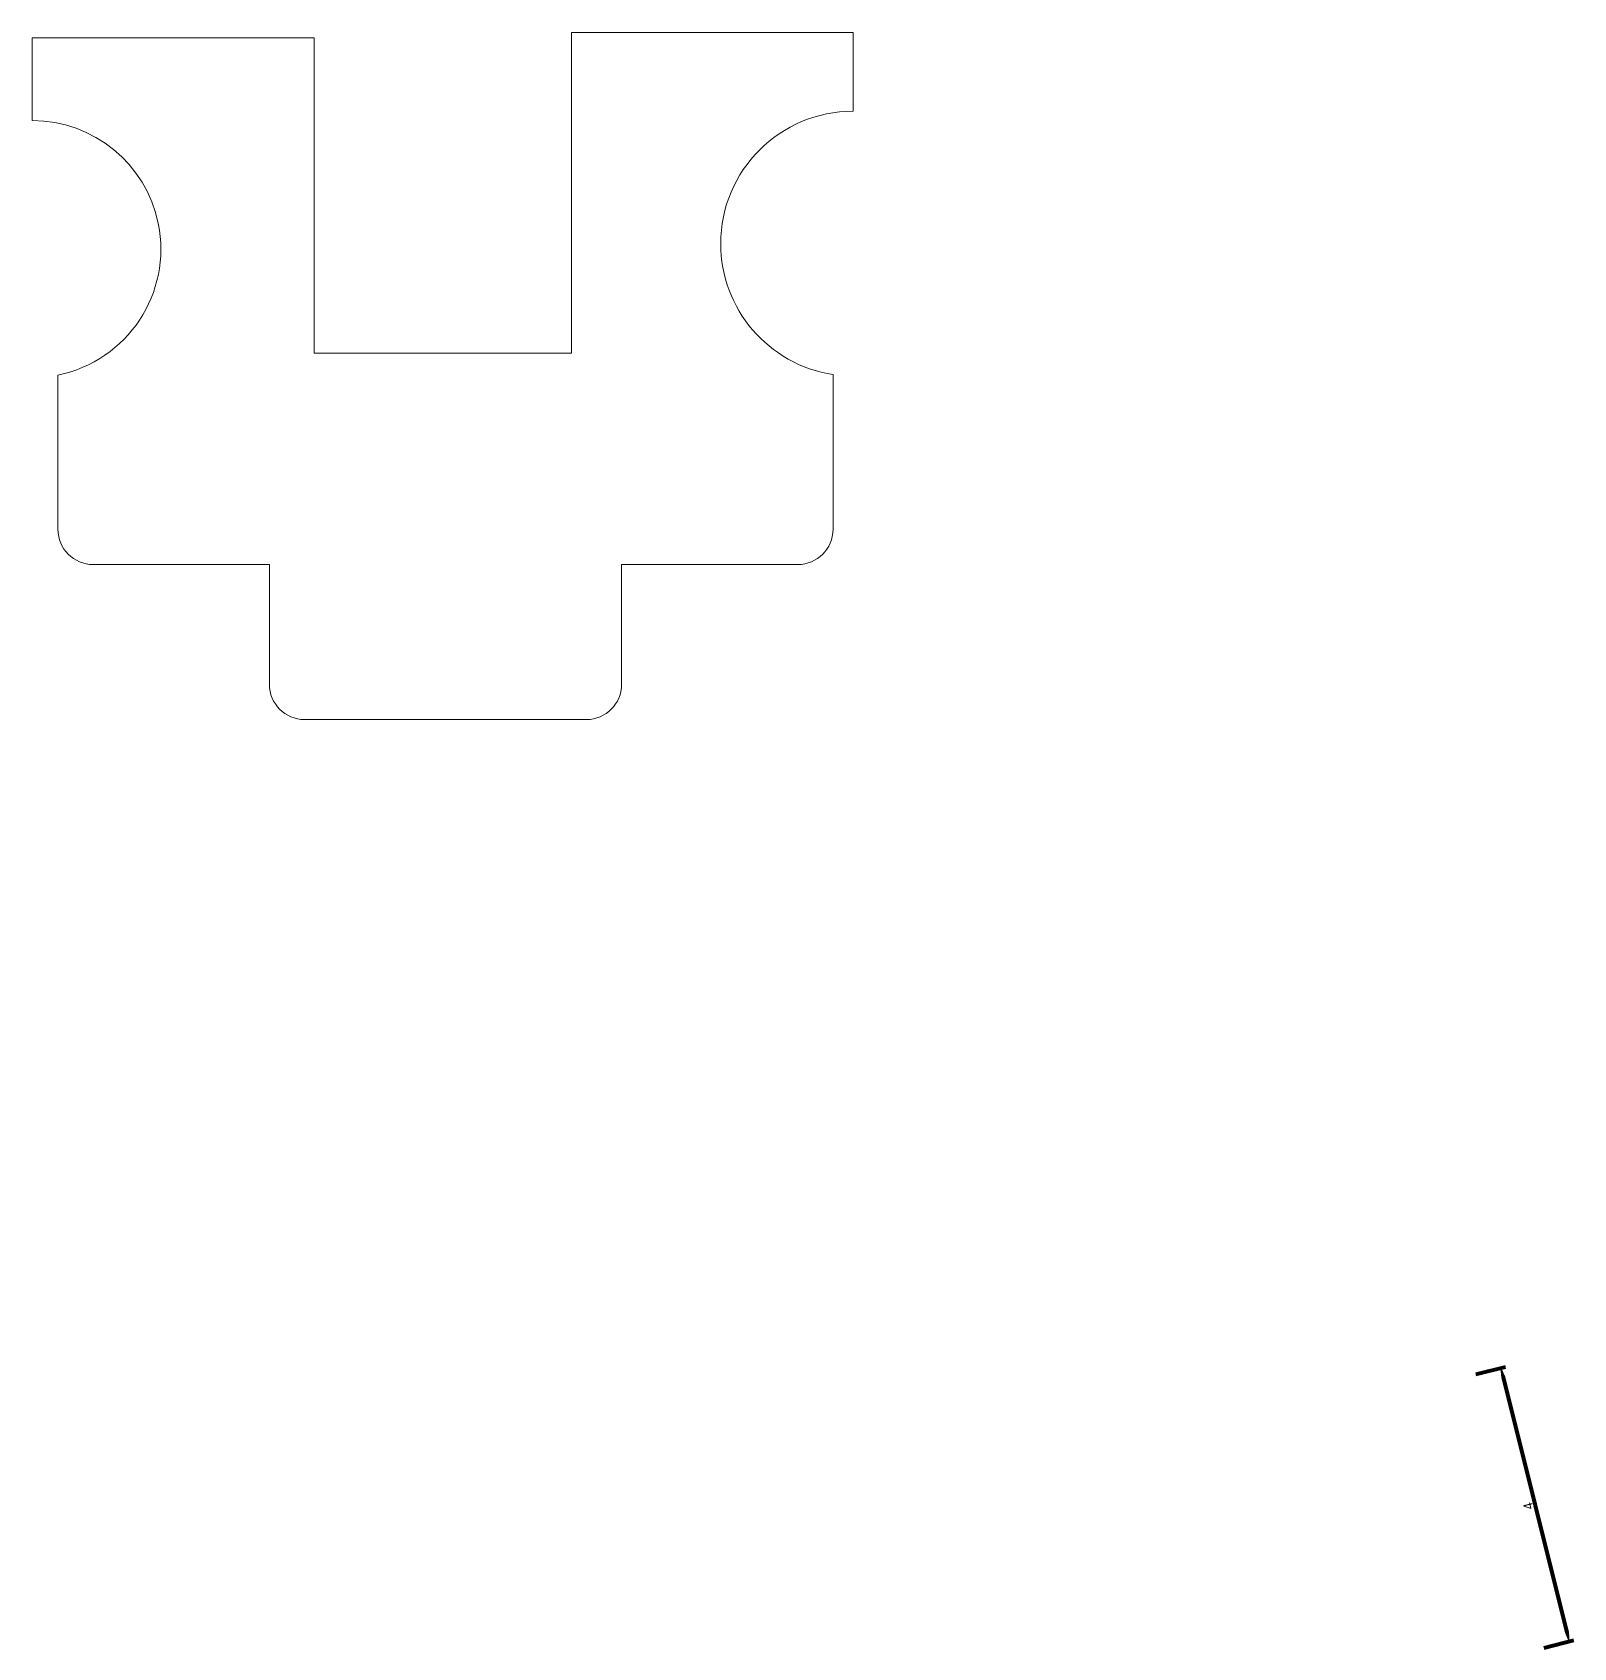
# Model space of a CAD drawing. Header units: millimetres. Extents: x 99.3 to 121.2, y 131.2 to 154.1.
import ezdxf

# ---------------------------------------------------------------- set-up
doc = ezdxf.new("R2010")
doc.units = ezdxf.units.MM
doc.header["$MEASUREMENT"] = 0
doc.layers.add('Dimensions', color=7, linetype='Continuous', lineweight=0)
doc.layers.add('Sketch plane 01', color=7, linetype='Continuous', lineweight=0)

# ---------------------------------------------------------------- blocks, each defined once
blk = doc.blocks.new('Block_0')
at = {"layer": 'Dimensions', "true_color": 0x00bfff, "transparency": 33554687}
h = blk.add_hatch(color=140, dxfattribs=at)
h.dxf.hatch_style = 2
h.paths.add_polyline_path([(120.201, 135.021), (120.158, 135.011), (120.147, 135.144)])
h = blk.add_hatch(color=140, dxfattribs=at)
h.dxf.hatch_style = 2
h.paths.add_polyline_path([(121.062, 131.386), (121.104, 131.397), (121.115, 131.263)])
at = {"layer": 'Dimensions', "color": 140, "lineweight": 70, "true_color": 0x00bfff}
for p, q in [((119.791, 135.056), (120.211, 135.16)), ((120.179, 135.016), (121.083, 131.391)), ((120.759, 131.174), (121.179, 131.279))]:
    blk.add_line(p, q, dxfattribs=at)
at = {"layer": 'Dimensions'}
for points in [[(120.201, 135.021), (120.158, 135.011), (120.147, 135.144), (120.147, 135.144)], [(121.062, 131.386), (121.104, 131.397), (121.115, 131.263), (121.115, 131.263)]]:
    blk.add_lwpolyline(points, close=True, dxfattribs=at)
at = {"layer": 'Dimensions', "insert": (120.61, 133.153), "char_height": 0.2, "attachment_point": 7, "rotation": 104.001}
blk.add_mtext('\\C18;\\c0;\\FMyriad Pro|b0|i0|c1;\\H0.132212;\\W1.000000;4', dxfattribs=at)

msp = doc.modelspace()

# ---------------------------------------------------------------- linework, layer by layer
at = {"layer": 'Sketch plane 01', "color": 18, "lineweight": 9, "true_color": 0x000000}
for p, q in [((106.953, 154.105), (106.953, 149.55)), ((110.953, 154.105), (106.953, 154.105)), ((110.953, 152.985), (110.953, 154.105)), ((99.303, 154.028), (103.303, 154.028)), ((99.303, 152.852), (99.303, 154.028)), ((103.303, 154.028), (103.303, 149.55)), ((106.953, 149.55), (103.303, 149.55)), ((99.667, 147.05), (99.667, 149.24)), ((110.667, 147.05), (110.667, 149.247)), ((102.667, 146.55), (100.167, 146.55)), ((102.667, 144.85), (102.667, 146.55)), ((107.667, 146.55), (110.167, 146.55)), ((107.667, 146.55), (107.667, 144.85)), ((107.167, 144.35), (103.167, 144.35))]:
    msp.add_line(p, q, dxfattribs=at)
for points in [[(110.953, 152.985), (109.914, 152.985), (109.073, 152.144), (109.073, 151.105), (109.073, 150.178), (109.75, 149.389), (110.667, 149.247)], [(99.667, 149.24), (100.654, 149.441), (101.292, 150.404), (101.091, 151.391), (100.918, 152.242), (100.17, 152.852), (99.303, 152.852)]]:
    msp.add_open_spline(points, degree=3, knots=[0, 0, 0, 0, 1, 1, 1, 2, 2, 2, 2], dxfattribs=at)
for points in [[(99.667, 147.05), (99.667, 146.774), (99.89, 146.55), (100.167, 146.55)], [(110.167, 146.55), (110.443, 146.55), (110.667, 146.774), (110.667, 147.05)], [(102.667, 144.85), (102.667, 144.574), (102.89, 144.35), (103.167, 144.35)], [(107.167, 144.35), (107.443, 144.35), (107.667, 144.574), (107.667, 144.85)]]:
    msp.add_open_spline(points, degree=3, dxfattribs=at)

# ---------------------------------------------------------------- block references
at = {"layer": 'Dimensions'}
msp.add_blockref('Block_0', (0, 0), dxfattribs=at)

doc.saveas('drawing.dxf')
